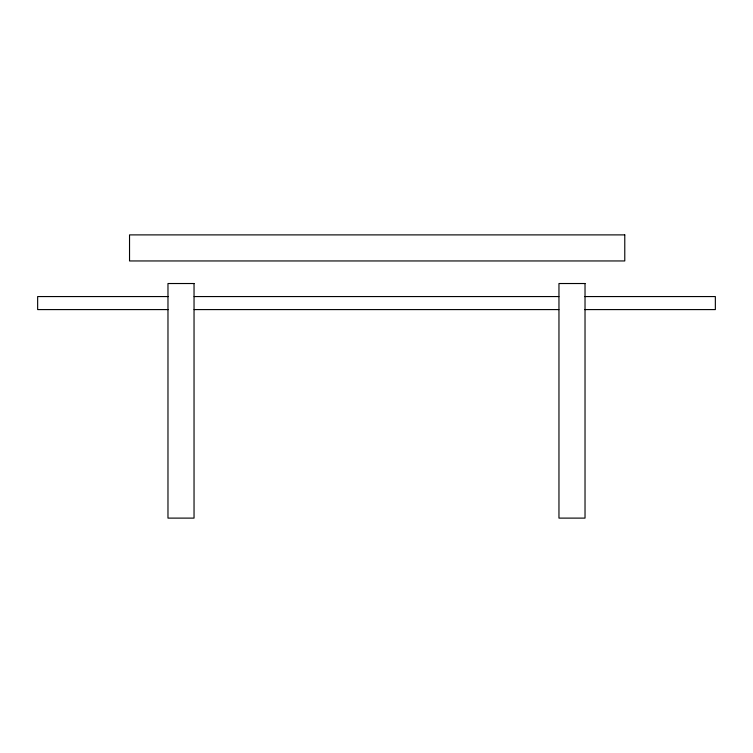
<?xml version="1.0" encoding="UTF-8"?>
<svg xmlns="http://www.w3.org/2000/svg" width="753" height="753" viewBox="0 0 753 753"><rect width="100%" height="100%" fill="white"/><g stroke="black" fill="none" stroke-linecap="round" stroke-linejoin="round"><path stroke-width="1.13" d="M168.248 296.56L37.65 296.56L37.65 309.587L168.248 309.587M194.133 296.56L558.867 296.56M584.752 296.56L715.35 296.56L715.35 309.587L584.752 309.587M194.133 309.587L558.867 309.587M624.774 234.889L129.535 234.889L129.535 260.952L624.774 260.952L624.774 234.889M194.039 283.523L167.975 283.523L167.975 518.111L194.039 518.111L194.039 283.523M585.025 283.523L558.961 283.523L558.961 518.111L585.025 518.111L585.025 283.523"/></g></svg>
